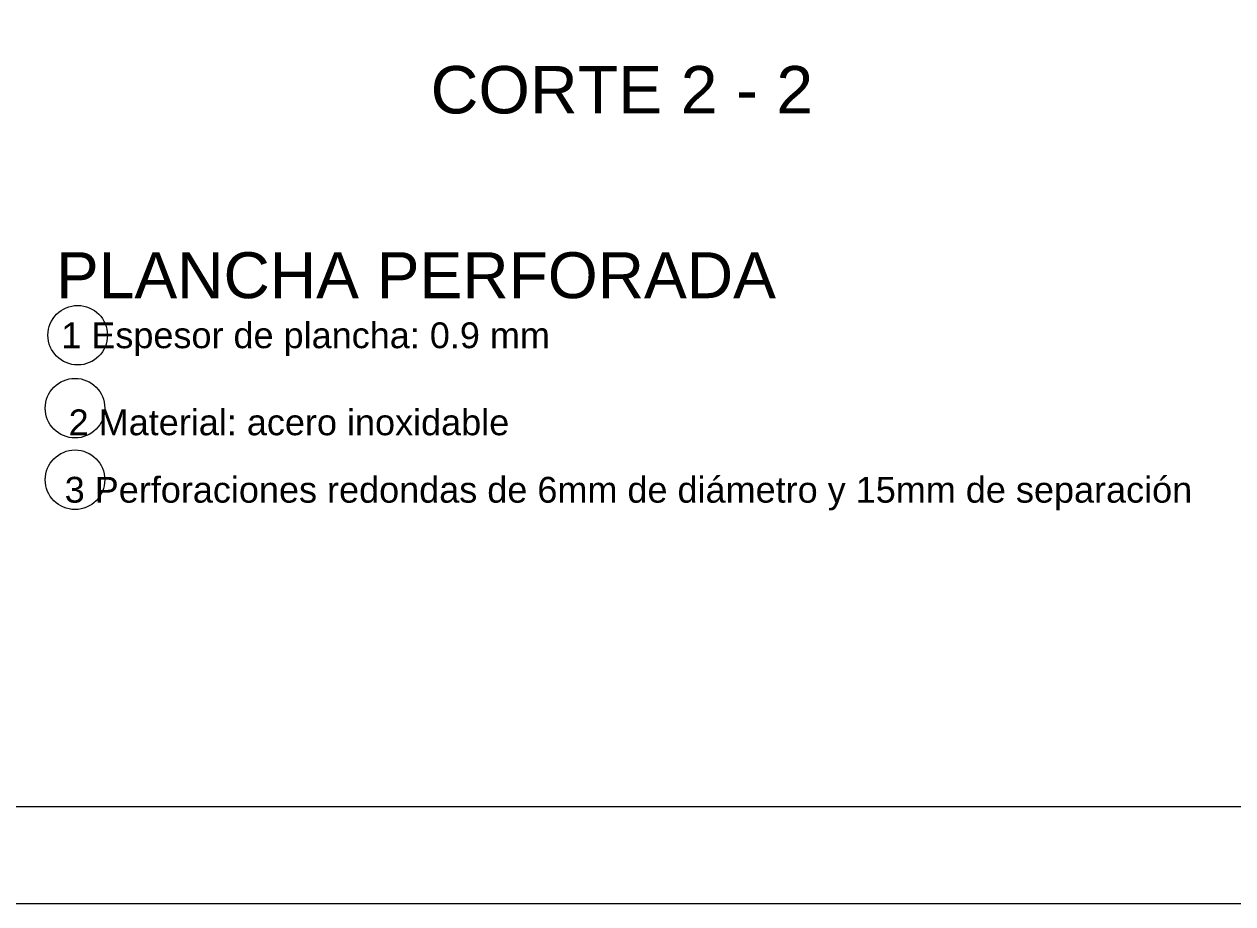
# Model space of a CAD drawing. Header units: inches. Extents: x 0.13 to 4.47, y 0.19 to 3.07.
# Drawn here: x 2.667 to 3.506, y 0.186 to 0.796 of the extents above; entities that cross this region are included whole.
import ezdxf

# ---------------------------------------------------------------- set-up
doc = ezdxf.new("R2010")
doc.units = ezdxf.units.IN
doc.header["$MEASUREMENT"] = 0
for name, color, linetype in [('PDF_PDF5_PDF12_PDF11_0', 7, 'Continuous'), ('PDF_PDF5_PDF12_PDF11_cotas', 7, 'Continuous'), ('PDF_PDF5_PDF12_PDF11_PIEZAS', 7, 'Continuous'), ('PDF_Texto', 7, 'Continuous')]:
    doc.layers.add(name, color=color, linetype=linetype)
doc.styles.add('PDF Arial', font='arial.ttf')

msp = doc.modelspace()

# ---------------------------------------------------------------- linework, layer by layer
at = {"layer": 'PDF_PDF5_PDF12_PDF11_0', "lineweight": 5}
for centre in [(2.70428, 0.58027), (2.70242, 0.52965), (2.70242, 0.47996)]:
    msp.add_circle(centre, 0.02067, dxfattribs=at)
at = {"layer": 'PDF_PDF5_PDF12_PDF11_cotas', "lineweight": 5}
msp.add_lwpolyline([(0.19814, 3.00281), (4.407, 3.00281), (4.407, 0.2531), (0.19814, 0.2531)], close=True, dxfattribs=at)
at = {"layer": 'PDF_PDF5_PDF12_PDF11_PIEZAS', "lineweight": 5}
msp.add_lwpolyline([(4.47434, 3.07015), (4.47434, 0.18576), (0.13081, 0.18576), (0.13081, 3.07015)], close=True, dxfattribs=at)

# ---------------------------------------------------------------- texts
at = {"layer": 'PDF_Texto', "attachment_point": 7, "style": 'PDF Arial'}
for s, insert, char_height in [('CORTE 2 - 2', (2.94925, 0.73368), 0.032893), ('PLANCHA PERFORADA', (2.68919, 0.6055), 0.0318724), ('1 Espesor de plancha: 0.9 mm', (2.69289, 0.56587), 0.0179032), ('3 Perforaciones redondas de 6mm de diámetro y 15mm de separación', (2.69525, 0.45869), 0.0179032)]:
    msp.add_mtext(s, dxfattribs=dict(at, insert=insert, char_height=char_height))
at = {"layer": 'PDF_Texto', "insert": (2.698, 0.51061), "char_height": 0.0179032, "width": 0.311833, "attachment_point": 7, "style": 'PDF Arial'}
msp.add_mtext('2 Material: acero inoxidable', dxfattribs=at)

doc.saveas('drawing.dxf')
